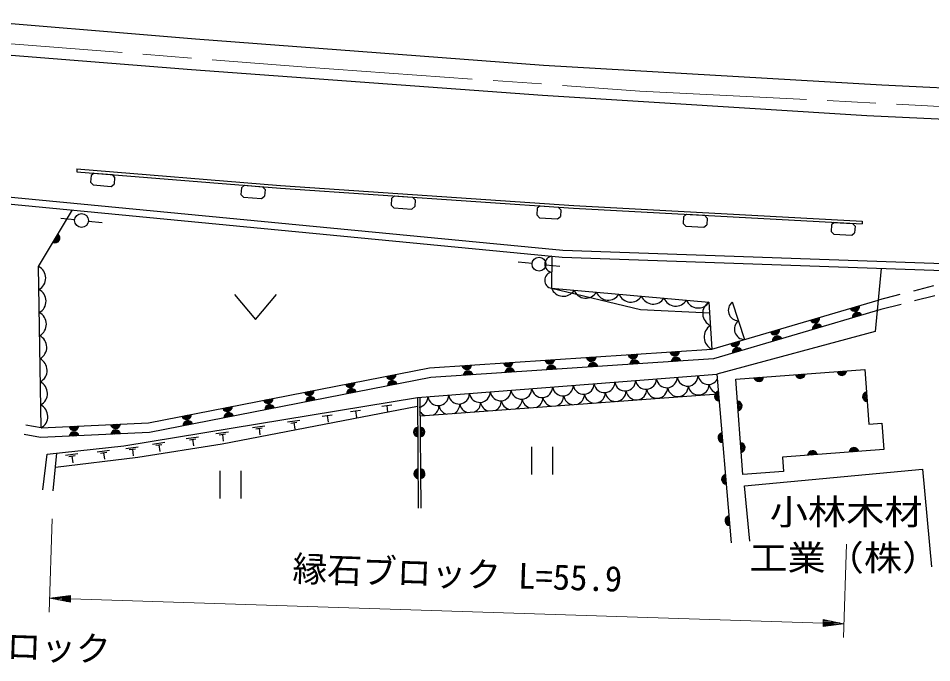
# Model space of a CAD drawing. Units: millimetres, scale not verified. Extents: x 40000 to 680000, y 20000 to 380000.
# Drawn here: x 76088 to 141838, y 240030 to 286399 of the extents above; entities that cross this region are included whole.
import ezdxf
from ezdxf.enums import TextEntityAlignment as Align

# ---------------------------------------------------------------- set-up
doc = ezdxf.new("R2010")
doc.units = ezdxf.units.MM
doc.header["$LTSCALE"] = 1000
doc.linetypes.add('CHAIN', pattern=[18.5, 12, -1.5, 3.5, -1.5])
for name, color, linetype, lineweight in [('M-BGD', 7, 'Continuous', 25), ('M-BMK', 2, 'CHAIN', 13), ('M-STR-HTXT', 7, 'Continuous', 13), ('M-STR-STRD', 7, 'Continuous', 25)]:
    doc.layers.add(name, color=color, linetype=linetype, lineweight=lineweight)
doc.styles.add('ＭＳ ゴシック', font='')
doc.styles.get('ＭＳ ゴシック').set_extended_font_data('MS Gothic')

msp = doc.modelspace()

# ---------------------------------------------------------------- linework, layer by layer
at = {"layer": 'M-BGD'}
for p, q in [((81327, 275086), (81288, 274604)), ((81541, 275255), (81327, 275086)), ((81541, 275255), (82839, 275150)), ((82839, 275150), (83023, 274949)), ((83023, 274949), (82984, 274467)), ((81472, 274403), (81288, 274604)), ((81472, 274403), (82770, 274298)), ((82770, 274298), (82984, 274467)), ((92152, 274211), (92113, 273729)), ((92366, 274380), (92152, 274211)), ((92366, 274380), (93664, 274275)), ((93664, 274275), (93848, 274073)), ((69798, 273590), (115242, 269212)), ((69846, 274088), (115275, 269711)), ((92297, 273528), (92113, 273729)), ((92297, 273528), (93595, 273423)), ((93595, 273423), (93809, 273592)), ((93848, 274073), (93809, 273592)), ((103169, 273613), (102957, 273441)), ((103169, 273613), (104468, 273525)), ((104468, 273525), (104655, 273326)), ((102957, 273441), (102924, 272959)), ((103111, 272761), (102924, 272959)), ((104655, 273326), (104622, 272844)), ((113655, 272902), (113443, 272730)), ((113655, 272902), (114954, 272814)), ((77552, 268538), (79999, 272608)), ((103111, 272761), (104410, 272672)), ((104410, 272672), (104622, 272844)), ((113443, 272730), (113411, 272248)), ((113598, 272049), (113411, 272248)), ((114954, 272814), (115141, 272615)), ((115141, 272615), (115109, 272133)), ((124179, 272296), (123969, 272121)), ((124179, 272296), (125479, 272225)), ((125479, 272225), (125668, 272028)), ((80147, 271900), (79152, 272002)), ((81142, 271802), (82138, 271707)), ((113598, 272049), (114896, 271961)), ((114896, 271961), (115109, 272133)), ((123969, 272121), (123943, 271639)), ((124132, 271442), (123943, 271639)), ((125668, 272028), (125642, 271546)), ((134827, 271715), (134617, 271540)), ((134827, 271715), (136127, 271644)), ((136127, 271644), (136317, 271447)), ((124132, 271442), (125432, 271372)), ((125432, 271372), (125642, 271546)), ((134617, 271540), (134591, 271058)), ((134780, 270862), (134591, 271058)), ((136080, 270791), (136290, 270965)), ((136317, 271447), (136290, 270965)), ((134780, 270862), (136080, 270791)), ((115275, 269711), (144896, 268664)), ((114493, 269284), (114476, 266970)), ((115242, 269212), (144879, 268164)), ((77726, 256927), (77552, 268538)), ((113074, 268758), (112078, 268853)), ((114069, 268663), (115065, 268566)), ((141969, 267143), (140517, 266769)), ((91663, 266522), (93163, 264722)), ((93163, 264722), (94663, 266522)), ((139549, 266519), (137980, 266114)), ((142051, 266434), (140597, 266062)), ((126013, 262587), (137980, 266114)), ((127483, 265985), (128368, 263281)), ((139629, 265814), (138170, 265440)), ((138170, 265440), (126137, 261893)), ((105681, 261251), (126013, 262587)), ((126137, 261893), (105772, 260556)), ((85452, 257297), (105681, 261251)), ((127741, 260442), (137016, 261129)), ((137016, 261129), (137306, 257202)), ((105772, 260556), (85537, 256600)), ((104825, 259109), (126367, 260800)), ((126367, 260800), (127398, 248649)), ((128250, 253577), (127741, 260442)), ((104825, 259109), (104879, 251151)), ((105079, 251153), (105025, 259110)), ((105034, 257788), (126488, 259372)), ((102248, 258479), (102965, 258582)), ((102606, 258531), (102675, 258052)), ((97972, 257775), (98690, 257877)), ((98331, 257826), (98399, 257348)), ((100001, 258109), (100719, 258212)), ((100360, 258160), (100428, 257682)), ((77726, 256927), (76640, 257129)), ((77726, 256927), (85452, 257297)), ((95460, 257363), (96353, 257490)), ((95700, 257276), (96147, 257339)), ((95924, 257307), (95991, 256831)), ((137306, 257202), (138258, 257273)), ((138258, 257273), (138400, 255367)), ((77678, 256224), (76518, 256440)), ((85537, 256600), (77678, 256224)), ((90317, 256515), (91210, 256643)), ((90557, 256428), (91004, 256492)), ((90780, 256460), (90848, 255983)), ((92952, 256950), (93845, 257077)), ((93192, 256862), (93639, 256926)), ((93416, 256894), (93484, 256418)), ((85745, 255762), (86638, 255889)), ((88175, 256162), (89068, 256290)), ((88415, 256075), (88862, 256139)), ((88638, 256107), (88706, 255630)), ((78596, 252388), (78863, 255114)), ((81765, 255197), (82658, 255324)), ((82005, 255109), (82452, 255173)), ((82228, 255141), (82296, 254665)), ((83835, 255447), (84729, 255574)), ((84076, 255360), (84522, 255424)), ((84299, 255392), (84367, 254915)), ((85986, 255675), (86432, 255738)), ((86209, 255706), (86277, 255230)), ((113035, 255563), (113035, 253563)), ((114535, 255563), (114535, 253563)), ((138400, 255367), (131094, 254826)), ((79486, 254956), (80379, 255083)), ((79726, 254868), (80173, 254932)), ((79950, 254900), (80017, 254424)), ((131094, 254826), (131170, 253793)), ((90606, 253838), (90606, 251838)), ((92106, 253838), (92106, 251838)), ((131170, 253793), (128250, 253577)), ((128745, 248775), (128371, 252756))]:
    msp.add_line(p, q, dxfattribs=at)
for points in [[(138205, 268400), (137760, 263870), (126367, 260800)], [(114476, 266970), (125802, 265982), (126013, 262587)], [(114476, 266970), (120879, 265456), (125850, 265197)], [(77851, 252472), (78169, 255041), (83677, 255624), (104825, 259109)], [(78765, 254107), (84703, 254810), (90776, 255786), (104829, 258486)], [(128371, 252756), (141166, 253959), (141827, 246922)]]:
    msp.add_lwpolyline(points, dxfattribs=at)
for centre in [(80645, 271850), (113572, 268711)]:
    msp.add_circle(centre, 500, dxfattribs=at)
for centre, radius, start, end in [((78729, 270601), 354, 247.77893, 50.18411), ((78729, 270601), 283, 250.00297, 47.96007), ((78729, 270601), 212, 253.7493, 44.21375), ((78729, 270601), 142, 261.46103, 36.50202), ((78729, 270601), 100, 271.77869, 26.18435), ((78729, 270601), 100, 271.77869, 26.18435), ((114574, 268705), 585, 97.90236, 261.23696), ((77127, 267702), 938, 298.69518, 63.02357), ((114565, 267548), 585, 97.90236, 261.23696), ((115320, 267308), 909, 201.77264, 328.25913), ((77152, 266043), 938, 298.69518, 63.02357), ((116938, 267166), 909, 201.77264, 328.25913), ((118556, 267025), 909, 201.77264, 328.25913), ((120174, 266884), 909, 201.77264, 328.25913), ((121792, 266743), 909, 201.77264, 328.25913), ((123410, 266602), 909, 201.77264, 328.25913), ((125028, 266461), 909, 201.77264, 328.25913), ((126327, 265163), 974, 122.67275, 244.4623), ((127947, 265388), 756, 127.91677, 268.34238), ((136298, 265675), 354, 205.22209, 7.62727), ((136298, 265675), 283, 207.44613, 5.40323), ((136298, 265675), 212, 211.19245, 1.6569), ((136298, 265675), 142, 218.90418, 353.94517), ((136298, 265675), 100, 229.22184, 343.62751), ((136298, 265675), 100, 229.22184, 343.62751), ((77176, 264384), 938, 298.69518, 63.02357), ((136485, 264887), 354, 25.22209, 187.62727), ((136485, 264887), 283, 27.44613, 185.40323), ((136485, 264887), 212, 31.19245, 181.6569), ((136485, 264887), 142, 38.90418, 173.94517), ((136485, 264887), 100, 49.22184, 163.62751), ((136485, 264887), 100, 49.22184, 163.62751), ((128390, 264036), 756, 127.91677, 268.34238), ((133420, 264827), 354, 205.22209, 7.62727), ((133420, 264827), 283, 207.44613, 5.40323), ((133420, 264827), 212, 211.19245, 1.6569), ((133607, 264039), 354, 25.22209, 187.62727), ((133420, 264827), 142, 218.90418, 353.94517), ((133607, 264039), 283, 27.44613, 185.40323), ((133420, 264827), 100, 229.22184, 343.62751), ((133420, 264827), 100, 229.22184, 343.62751), ((126433, 263465), 974, 122.67275, 244.4623), ((130543, 263978), 354, 205.22209, 7.62727), ((130543, 263978), 283, 207.44613, 5.40323), ((130543, 263978), 212, 211.19245, 1.6569), ((130543, 263978), 142, 218.90418, 353.94517), ((130543, 263978), 100, 229.22184, 343.62751), ((130543, 263978), 100, 229.22184, 343.62751), ((133607, 264039), 212, 31.19245, 181.6569), ((133607, 264039), 142, 38.90418, 173.94517), ((133607, 264039), 100, 49.22184, 163.62751), ((133607, 264039), 100, 49.22184, 163.62751), ((77201, 262726), 938, 298.69518, 63.02357), ((127665, 263130), 354, 205.22209, 7.62727), ((127665, 263130), 283, 207.44613, 5.40323), ((127665, 263130), 212, 211.19245, 1.6569), ((127665, 263130), 142, 218.90418, 353.94517), ((127665, 263130), 100, 229.22184, 343.62751), ((127665, 263130), 100, 229.22184, 343.62751), ((130730, 263191), 354, 25.22209, 187.62727), ((130730, 263191), 283, 27.44613, 185.40323), ((130730, 263191), 212, 31.19245, 181.6569), ((130730, 263191), 142, 38.90418, 173.94517), ((130730, 263191), 100, 49.22184, 163.62751), ((130730, 263191), 100, 49.22184, 163.62751), ((123328, 262465), 354, 192.55478, 354.95996), ((123328, 262465), 283, 194.77882, 352.73592), ((123328, 262465), 212, 198.52514, 348.98959), ((123328, 262465), 142, 206.23687, 341.27786), ((123328, 262465), 100, 216.55453, 330.9602), ((123328, 262465), 100, 216.55453, 330.9602), ((127852, 262342), 354, 25.22209, 187.62727), ((127852, 262342), 283, 27.44613, 185.40323), ((127852, 262342), 212, 31.19245, 181.6569), ((127852, 262342), 142, 38.90418, 173.94517), ((127852, 262342), 100, 49.22184, 163.62751), ((127852, 262342), 100, 49.22184, 163.62751), ((77226, 261067), 938, 298.69518, 63.02357), ((114347, 261875), 354, 192.55478, 354.95996), ((114347, 261875), 283, 194.77882, 352.73592), ((114347, 261875), 212, 198.52514, 348.98959), ((114347, 261875), 142, 206.23687, 341.27786), ((114347, 261875), 100, 216.55453, 330.9602), ((114347, 261875), 100, 216.55453, 330.9602), ((117340, 262071), 354, 192.55478, 354.95996), ((117340, 262071), 283, 194.77882, 352.73592), ((117340, 262071), 212, 198.52514, 348.98959), ((117340, 262071), 142, 206.23687, 341.27786), ((117340, 262071), 100, 216.55453, 330.9602), ((117340, 262071), 100, 216.55453, 330.9602), ((120334, 262268), 354, 192.55478, 354.95996), ((120334, 262268), 283, 194.77882, 352.73592), ((120448, 261465), 354, 12.55478, 174.95996), ((120334, 262268), 212, 198.52514, 348.98959), ((120448, 261465), 283, 14.77882, 172.73592), ((120334, 262268), 142, 206.23687, 341.27786), ((120334, 262268), 100, 216.55453, 330.9602), ((120334, 262268), 100, 216.55453, 330.9602), ((123442, 261662), 354, 12.55478, 174.95996), ((123442, 261662), 283, 14.77882, 172.73592), ((123442, 261662), 212, 18.52514, 168.98959), ((123442, 261662), 142, 26.23687, 161.27786), ((123442, 261662), 100, 36.55453, 150.9602), ((123442, 261662), 100, 36.55453, 150.9602), ((108360, 261482), 354, 192.55478, 354.95996), ((108360, 261482), 283, 194.77882, 352.73592), ((108474, 260679), 354, 12.55478, 174.95996), ((108360, 261482), 212, 198.52514, 348.98959), ((108360, 261482), 142, 206.23687, 341.27786), ((108360, 261482), 100, 216.55453, 330.9602), ((108360, 261482), 100, 216.55453, 330.9602), ((111353, 261678), 354, 192.55478, 354.95996), ((111353, 261678), 283, 194.77882, 352.73592), ((111467, 260876), 354, 12.55478, 174.95996), ((111353, 261678), 212, 198.52514, 348.98959), ((111467, 260876), 283, 14.77882, 172.73592), ((111353, 261678), 142, 206.23687, 341.27786), ((111467, 260876), 212, 18.52514, 168.98959), ((111353, 261678), 100, 216.55453, 330.9602), ((111353, 261678), 100, 216.55453, 330.9602), ((114461, 261072), 354, 12.55478, 174.95996), ((114461, 261072), 283, 14.77882, 172.73592), ((114461, 261072), 212, 18.52514, 168.98959), ((114461, 261072), 142, 26.23687, 161.27786), ((114461, 261072), 100, 36.55453, 150.9602), ((114461, 261072), 100, 36.55453, 150.9602), ((117454, 261269), 354, 12.55478, 174.95996), ((117454, 261269), 283, 14.77882, 172.73592), ((117454, 261269), 212, 18.52514, 168.98959), ((117454, 261269), 142, 26.23687, 161.27786), ((117454, 261269), 100, 36.55453, 150.9602), ((117454, 261269), 100, 36.55453, 150.9602), ((120448, 261465), 212, 18.52514, 168.98959), ((120448, 261465), 142, 26.23687, 161.27786), ((120448, 261465), 100, 36.55453, 150.9602), ((120448, 261465), 100, 36.55453, 150.9602), ((135366, 261061), 354, 193.03381, 355.43898), ((102917, 260766), 354, 199.85767, 2.26285), ((102917, 260766), 283, 202.08171, 0.03881), ((102917, 260766), 212, 205.82803, 356.29248), ((102917, 260766), 142, 213.53976, 348.58075), ((102917, 260766), 100, 223.85742, 338.26309), ((102917, 260766), 100, 223.85742, 338.26309), ((108474, 260679), 283, 14.77882, 172.73592), ((108474, 260679), 212, 18.52514, 168.98959), ((108474, 260679), 142, 26.23687, 161.27786), ((108474, 260679), 100, 36.55453, 150.9602), ((108474, 260679), 100, 36.55453, 150.9602), ((111467, 260876), 142, 26.23687, 161.27786), ((111467, 260876), 100, 36.55453, 150.9602), ((111467, 260876), 100, 36.55453, 150.9602), ((121271, 260452), 752, 188.43821, 0.53847), ((122766, 260569), 752, 188.43821, 0.53847), ((124261, 260686), 752, 188.43821, 0.53847), ((125757, 260804), 752, 188.43821, 328.83718), ((129383, 260618), 354, 193.03381, 355.43898), ((129383, 260618), 283, 195.25784, 353.21495), ((129383, 260618), 212, 199.00417, 349.46862), ((129383, 260618), 142, 206.7159, 341.75689), ((129383, 260618), 100, 217.03356, 331.43923), ((129383, 260618), 100, 217.03356, 331.43923), ((132374, 260839), 354, 193.03381, 355.43898), ((132374, 260839), 283, 195.25784, 353.21495), ((132374, 260839), 212, 199.00417, 349.46862), ((132374, 260839), 142, 206.7159, 341.75689), ((132374, 260839), 100, 217.03356, 331.43923), ((132374, 260839), 100, 217.03356, 331.43923), ((135366, 261061), 283, 195.25784, 353.21495), ((135366, 261061), 212, 199.00417, 349.46862), ((135366, 261061), 142, 206.7159, 341.75689), ((135366, 261061), 100, 217.03356, 331.43923), ((135366, 261061), 100, 217.03356, 331.43923), ((77251, 259408), 938, 298.69518, 63.02357), ((99973, 260191), 354, 199.85767, 2.26285), ((99973, 260191), 283, 202.08171, 0.03881), ((100081, 259388), 354, 19.85767, 182.26285), ((99973, 260191), 212, 205.82803, 356.29248), ((99973, 260191), 142, 213.53976, 348.58075), ((99973, 260191), 100, 223.85742, 338.26309), ((99973, 260191), 100, 223.85742, 338.26309), ((103025, 259964), 354, 19.85767, 182.26285), ((103025, 259964), 283, 22.08171, 180.03881), ((103025, 259964), 212, 25.82803, 176.29248), ((103025, 259964), 142, 33.53976, 168.58075), ((103025, 259964), 100, 43.85742, 158.26309), ((103025, 259964), 100, 43.85742, 158.26309), ((112298, 259747), 752, 188.43821, 0.53847), ((113794, 259865), 752, 188.43821, 0.53847), ((115289, 259982), 752, 188.43821, 0.53847), ((116784, 260099), 752, 188.43821, 0.53847), ((118280, 260217), 752, 188.43821, 0.53847), ((119775, 260334), 752, 188.43821, 0.53847), ((122073, 259812), 752, 188.43821, 0.53847), ((123568, 259930), 752, 188.43821, 0.53847), ((125064, 260047), 752, 188.43821, 0.53847), ((126559, 260165), 752, 188.43821, 264.31114), ((97029, 259615), 354, 199.85767, 2.26285), ((97029, 259615), 283, 202.08171, 0.03881), ((97137, 258813), 354, 19.85767, 182.26285), ((97029, 259615), 212, 205.82803, 356.29248), ((97137, 258813), 283, 22.08171, 180.03881), ((97029, 259615), 142, 213.53976, 348.58075), ((97029, 259615), 100, 223.85742, 338.26309), ((97029, 259615), 100, 223.85742, 338.26309), ((100081, 259388), 283, 22.08171, 180.03881), ((100081, 259388), 212, 25.82803, 176.29248), ((100081, 259388), 142, 33.53976, 168.58075), ((100081, 259388), 100, 43.85742, 158.26309), ((100081, 259388), 100, 43.85742, 158.26309), ((104821, 259160), 752, 278.67774, 0.53847), ((106317, 259278), 752, 188.43821, 0.53847), ((107812, 259395), 752, 188.43821, 0.53847), ((109307, 259513), 752, 188.43821, 0.53847), ((110803, 259630), 752, 188.43821, 0.53847), ((113101, 259108), 752, 290.3145, 0.53847), ((114596, 259226), 752, 188.43821, 260.16523), ((114596, 259226), 752, 288.28147, 0.53847), ((116091, 259343), 752, 188.43821, 262.53887), ((116091, 259343), 752, 285.90783, 0.53847), ((117587, 259460), 752, 188.43821, 265.52778), ((117587, 259460), 752, 282.91891, 0.53847), ((119082, 259578), 752, 188.43821, 270.36502), ((119082, 259578), 752, 278.08168, 0.53847), ((120578, 259695), 752, 188.43821, 0.53847), ((122875, 259173), 752, 188.43821, 189.36951), ((121380, 259056), 752, 359.60783, 0.53847), ((124371, 259291), 752, 188.43821, 189.9006), ((122875, 259173), 752, 359.07719, 0.53847), ((125866, 259408), 752, 188.43821, 190.43218), ((124371, 259291), 752, 358.5461, 0.53847), ((126556, 259213), 354, 103.64482, 266.05), ((126556, 259213), 283, 105.86886, 263.82596), ((126556, 259213), 212, 109.61518, 260.07963), ((126556, 259213), 142, 117.32691, 252.3679), ((126556, 259213), 100, 127.64458, 242.05024), ((126556, 259213), 100, 127.64458, 242.05024), ((137215, 259170), 354, 103.03381, 265.43898), ((137215, 259170), 283, 105.25784, 263.21495), ((137215, 259170), 212, 109.00417, 259.46862), ((137215, 259170), 142, 116.7159, 251.75689), ((137215, 259170), 100, 127.03356, 241.43923), ((137215, 259170), 100, 127.03356, 241.43923), ((77276, 257749), 938, 298.69518, 63.02357), ((91140, 258464), 354, 199.85767, 2.26285), ((91140, 258464), 283, 202.08171, 0.03881), ((91140, 258464), 212, 205.82803, 356.29248), ((91140, 258464), 142, 213.53976, 348.58075), ((91140, 258464), 100, 223.85742, 338.26309), ((91140, 258464), 100, 223.85742, 338.26309), ((94084, 259040), 354, 199.85767, 2.26285), ((94084, 259040), 283, 202.08171, 0.03881), ((94192, 258237), 354, 19.85767, 182.26285), ((94084, 259040), 212, 205.82803, 356.29248), ((94192, 258237), 283, 22.08171, 180.03881), ((94084, 259040), 142, 213.53976, 348.58075), ((94192, 258237), 212, 25.82803, 176.29248), ((94084, 259040), 100, 223.85742, 338.26309), ((94084, 259040), 100, 223.85742, 338.26309), ((97137, 258813), 212, 25.82803, 176.29248), ((97137, 258813), 142, 33.53976, 168.58075), ((97137, 258813), 100, 43.85742, 158.26309), ((97137, 258813), 100, 43.85742, 158.26309), ((105624, 258521), 752, 298.06267, 0.53847), ((107119, 258639), 752, 188.43821, 251.72797), ((107119, 258639), 752, 296.71872, 0.53847), ((108614, 258756), 752, 188.43821, 253.15277), ((108614, 258756), 752, 295.29392, 0.53847), ((110110, 258873), 752, 188.43821, 254.67615), ((110110, 258873), 752, 293.77055, 0.53847), ((111605, 258991), 752, 188.43821, 256.32328), ((111605, 258991), 752, 292.12341, 0.53847), ((113101, 259108), 752, 188.43821, 258.13219), ((121380, 259056), 752, 188.43821, 188.83886), ((119885, 258939), 752, 0.13808, 0.53847), ((127831, 258501), 354, 283.03381, 85.43898), ((127831, 258501), 283, 285.25784, 83.21495), ((127831, 258501), 212, 289.00417, 79.46862), ((127831, 258501), 142, 296.7159, 71.75689), ((127831, 258501), 100, 307.03356, 61.43923), ((127831, 258501), 100, 307.03356, 61.43923), ((88196, 257889), 354, 199.85767, 2.26285), ((88196, 257889), 283, 202.08171, 0.03881), ((88196, 257889), 212, 205.82803, 356.29248), ((88196, 257889), 142, 213.53976, 348.58075), ((88196, 257889), 100, 223.85742, 338.26309), ((88196, 257889), 100, 223.85742, 338.26309), ((91248, 257662), 354, 19.85767, 182.26285), ((91248, 257662), 283, 22.08171, 180.03881), ((91248, 257662), 212, 25.82803, 176.29248), ((91248, 257662), 142, 33.53976, 168.58075), ((91248, 257662), 100, 43.85742, 158.26309), ((91248, 257662), 100, 43.85742, 158.26309), ((94192, 258237), 142, 33.53976, 168.58075), ((94192, 258237), 100, 43.85742, 158.26309), ((94192, 258237), 100, 43.85742, 158.26309), ((105624, 258521), 752, 211.0283, 250.38403), ((83085, 257238), 354, 191.5429, 353.94808), ((83085, 257238), 283, 193.76694, 351.72404), ((83085, 257238), 212, 197.51326, 347.97771), ((83085, 257238), 142, 205.22499, 340.26598), ((83085, 257238), 100, 215.54266, 329.94832), ((83085, 257238), 100, 215.54266, 329.94832), ((88304, 257086), 354, 19.85767, 182.26285), ((88304, 257086), 283, 22.08171, 180.03881), ((88304, 257086), 212, 25.82803, 176.29248), ((88304, 257086), 142, 33.53976, 168.58075), ((88304, 257086), 100, 43.85742, 158.26309), ((88304, 257086), 100, 43.85742, 158.26309), ((80088, 257094), 354, 191.5429, 353.94808), ((80112, 256286), 354, 11.5429, 173.94808), ((80088, 257094), 283, 193.76694, 351.72404), ((80112, 256286), 283, 13.76694, 171.72404), ((80088, 257094), 212, 197.51326, 347.97771), ((80112, 256286), 212, 17.51326, 167.97771), ((80088, 257094), 142, 205.22499, 340.26598), ((80088, 257094), 100, 215.54266, 329.94832), ((80088, 257094), 100, 215.54266, 329.94832), ((83108, 256430), 354, 11.5429, 173.94808), ((83108, 256430), 283, 13.76694, 171.72404), ((83108, 256430), 212, 17.51326, 167.97771), ((83108, 256430), 142, 25.22499, 160.26598), ((83108, 256430), 100, 35.54266, 149.94832), ((83108, 256430), 100, 35.54266, 149.94832), ((104896, 256630), 354, 99.18168, 261.58685), ((104896, 256630), 283, 101.40572, 259.36282), ((104896, 256630), 212, 105.15204, 255.61649), ((104896, 256630), 142, 112.86377, 247.90476), ((104896, 256630), 100, 123.18143, 237.5871), ((104896, 256630), 100, 123.18143, 237.5871), ((104988, 256631), 354, 279.18168, 81.58685), ((104988, 256631), 283, 281.40572, 79.36282), ((104988, 256631), 212, 285.15204, 75.61649), ((104988, 256631), 142, 292.86377, 67.90476), ((104988, 256631), 100, 303.18143, 57.5871), ((104988, 256631), 100, 303.18143, 57.5871), ((126810, 256223), 354, 103.64482, 266.05), ((126810, 256223), 283, 105.86886, 263.82596), ((80112, 256286), 142, 25.22499, 160.26598), ((80112, 256286), 100, 35.54266, 149.94832), ((80112, 256286), 100, 35.54266, 149.94832), ((126810, 256223), 212, 109.61518, 260.07963), ((126810, 256223), 142, 117.32691, 252.3679), ((126810, 256223), 100, 127.64458, 242.05024), ((126810, 256223), 100, 127.64458, 242.05024), ((128052, 255510), 354, 283.03381, 85.43898), ((128052, 255510), 283, 285.25784, 83.21495), ((128052, 255510), 212, 289.00417, 79.46862), ((128052, 255510), 142, 296.7159, 71.75689), ((128052, 255510), 100, 307.03356, 61.43923), ((128052, 255510), 100, 307.03356, 61.43923), ((133255, 254931), 354, 13.03381, 175.43898), ((133255, 254931), 283, 15.25784, 173.21495), ((133255, 254931), 212, 19.00417, 169.46862), ((136247, 255153), 354, 13.03381, 175.43898), ((136247, 255153), 283, 15.25784, 173.21495), ((136247, 255153), 212, 19.00417, 169.46862), ((136247, 255153), 142, 26.7159, 161.75689), ((136247, 255153), 100, 37.03356, 151.43923), ((136247, 255153), 100, 37.03356, 151.43923), ((133255, 254931), 142, 26.7159, 161.75689), ((133255, 254931), 100, 37.03356, 151.43923), ((133255, 254931), 100, 37.03356, 151.43923), ((104916, 253630), 354, 99.18168, 261.58685), ((104916, 253630), 283, 101.40572, 259.36282), ((104916, 253630), 212, 105.15204, 255.61649), ((105008, 253631), 354, 279.18168, 81.58685), ((105008, 253631), 283, 281.40572, 79.36282), ((105008, 253631), 212, 285.15204, 75.61649), ((104916, 253630), 142, 112.86377, 247.90476), ((104916, 253630), 100, 123.18143, 237.5871), ((104916, 253630), 100, 123.18143, 237.5871), ((105008, 253631), 142, 292.86377, 67.90476), ((105008, 253631), 100, 303.18143, 57.5871), ((105008, 253631), 100, 303.18143, 57.5871), ((127063, 253234), 354, 103.64482, 266.05), ((127063, 253234), 283, 105.86886, 263.82596), ((127063, 253234), 212, 109.61518, 260.07963), ((127063, 253234), 142, 117.32691, 252.3679), ((127063, 253234), 100, 127.64458, 242.05024), ((127063, 253234), 100, 127.64458, 242.05024), ((127317, 250245), 354, 103.64482, 266.05), ((127317, 250245), 283, 105.86886, 263.82596), ((127317, 250245), 212, 109.61518, 260.07963), ((127317, 250245), 142, 117.32691, 252.3679), ((127317, 250245), 100, 127.64458, 242.05024), ((127317, 250245), 100, 127.64458, 242.05024)]:
    msp.add_arc(centre, radius, start, end, dxfattribs=at)
at = {"layer": 'M-BMK'}
msp.add_lwpolyline([(71602, 284875), (96800, 282886), (120836, 281165), (150056, 279668), (169625, 278594)], dxfattribs=at)
at = {"layer": 'M-STR-HTXT'}
for p, q in [((78532, 250389), (78316, 243675)), ((135706, 248549), (135490, 241835)), ((78348, 244675), (79855, 244876)), ((78348, 244675), (79839, 244377)), ((78348, 244675), (79847, 244627)), ((79845, 244577), (78646, 244615)), ((79849, 244677), (78649, 244715)), ((78951, 244756), (79850, 244727)), ((79852, 244777), (79252, 244796)), ((79554, 244836), (79853, 244827)), ((79839, 244377), (79855, 244876)), ((79847, 244627), (134023, 242883)), ((78944, 244556), (79844, 244527)), ((79842, 244477), (79243, 244496)), ((79541, 244436), (79841, 244427)), ((134031, 243133), (134015, 242633)), ((135522, 242835), (134015, 242633)), ((134316, 242673), (134017, 242683)), ((134018, 242733), (134618, 242714)), ((134919, 242754), (134020, 242783)), ((134021, 242833), (135221, 242794)), ((135522, 242835), (134023, 242883)), ((134025, 242933), (135224, 242894)), ((134926, 242954), (134026, 242983)), ((134028, 243033), (134628, 243014)), ((134329, 243073), (134029, 243083)), ((135522, 242835), (134031, 243133))]:
    msp.add_line(p, q, dxfattribs=at)
at = {"layer": 'M-STR-STRD'}
for p, q in [((80307, 275555), (80291, 275356)), ((80307, 275555), (94974, 274369)), ((80291, 275356), (94959, 274170)), ((94974, 274369), (116073, 272938)), ((94959, 274170), (116061, 272739)), ((116073, 272938), (136837, 271805)), ((116061, 272739), (136827, 271606)), ((136837, 271805), (136827, 271606))]:
    msp.add_line(p, q, dxfattribs=at)
for points in [[(70934, 286399), (88854, 284920), (113889, 283032), (138256, 281615), (154028, 280843), (179330, 278178), (201646, 277244)], [(70733, 284138), (88559, 282713), (113815, 280868), (137157, 279415), (179297, 277433), (201621, 276640)]]:
    msp.add_lwpolyline(points, dxfattribs=at)

# ---------------------------------------------------------------- texts
at = {"layer": 'M-BGD', "style": 'ＭＳ ゴシック', "width": 1.1}
for s, p in [('小林木材', (135678, 249410)), ('工業（株）', (135578, 246117))]:
    msp.add_text(s, height=1833, dxfattribs=at).set_placement(p, align=Align.BOTTOM_CENTER)
at = {"layer": 'M-STR-HTXT', "style": 'ＭＳ ゴシック'}
for s, p in [('縁石ブロック L=55.9', (107646, 244970)), ('縁石ブロック', (75194, 239777))]:
    msp.add_text(s, height=1833, rotation=358.157, dxfattribs=at).set_placement(p, align=Align.BOTTOM_CENTER)

doc.saveas('drawing.dxf')
